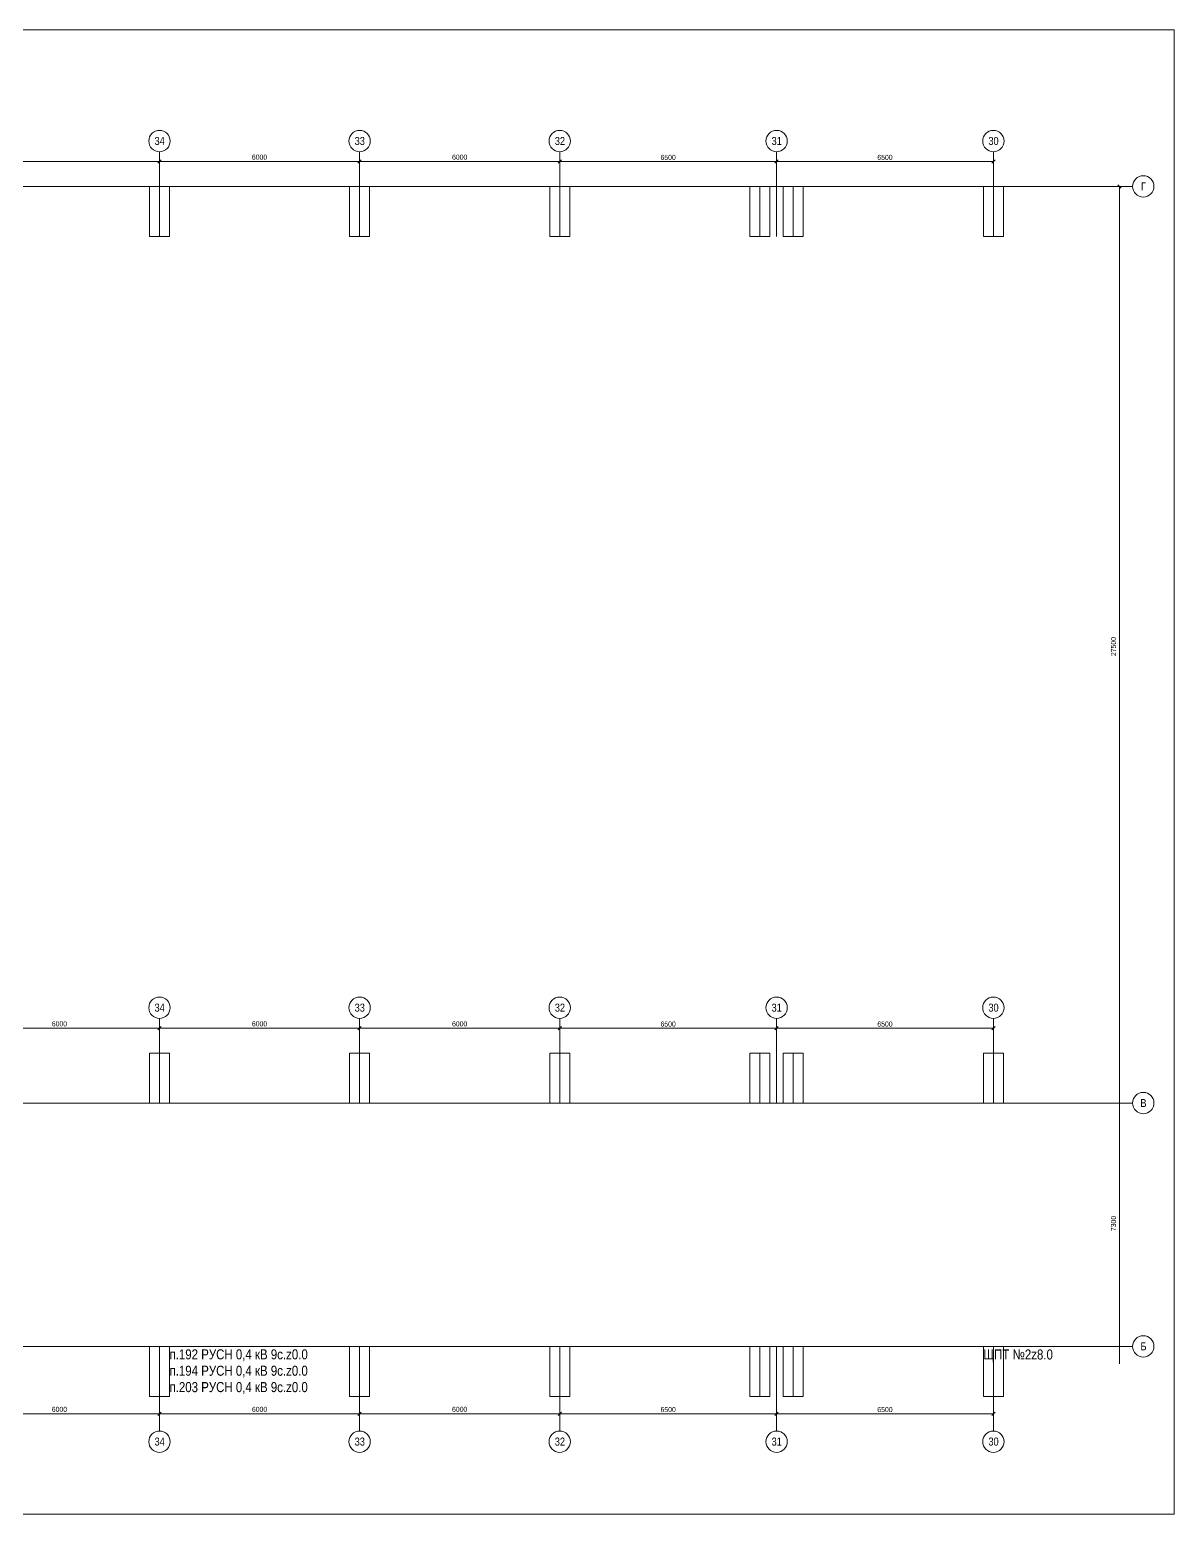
# Model space of a CAD drawing. Header units: millimetres. Extents: x 592 to 86706, y -44989 to -450.
# Drawn here: x 52391 to 86706, y -44989 to -450 of the extents above; entities that cross this region are included whole.
import ezdxf

# ---------------------------------------------------------------- set-up
doc = ezdxf.new("R2010")
doc.units = ezdxf.units.MM
doc.header["$MEASUREMENT"] = 0
doc.linetypes.add('осеваяX2', pattern=[4, 2.5, -0.5, 0.5, -0.5])
doc.layers.add('plan_params_racks', color=7, linetype='Continuous')
doc.layers.add('plan_static#1', color=7, linetype='Continuous')
doc.styles.add('СГЕНЕРИР_СТИЛЬ_1', font='')
doc.styles.get('СГЕНЕРИР_СТИЛЬ_1').set_extended_font_data('Arial Narrow')

msp = doc.modelspace()

# ---------------------------------------------------------------- linework, layer by layer
at = {"layer": 'plan_static#1', "color": 7, "linetype": 'Continuous', "lineweight": 15, "ltscale": 100}
for p, q in [((56282, -4405), (50282, -4405)), ((56282, -4608), (56282, -4355)), ((62282, -4405), (56282, -4405)), ((68282, -4405), (62282, -4405)), ((74782, -4405), (68282, -4405)), ((81282, -4405), (74782, -4405)), ((1982, -5151), (84228, -5151)), ((84850, -5151), (85118, -5151)), ((85068, -32651), (85068, -5151)), ((67982, -6500), (67982, -6350)), ((80982, -6500), (80982, -6350)), ((56282, -30405), (50282, -30405)), ((56282, -30608), (56282, -30355)), ((62282, -30405), (56282, -30405)), ((68282, -30405), (62282, -30405)), ((74782, -30405), (68282, -30405)), ((81282, -30405), (74782, -30405)), ((67982, -32500), (67982, -32350)), ((80982, -32500), (80982, -32350)), ((16982, -32651), (85068, -32651)), ((85068, -32651), (85068, -40478)), ((67982, -41300), (67982, -41150)), ((56282, -41971), (50282, -41971)), ((56282, -42174), (56282, -41921)), ((62282, -41971), (56282, -41971)), ((68282, -41971), (62282, -41971)), ((74782, -41971), (68282, -41971)), ((81282, -41971), (74782, -41971))]:
    msp.add_line(p, q, dxfattribs=at)
at = {"layer": 'plan_static#1', "color": 7, "linetype": 'осеваяX2', "lineweight": 15}
for p, q in [((56282, -6651), (56282, -4112)), ((62282, -6651), (62282, -4112)), ((68282, -6651), (68282, -4112)), ((74782, -6651), (74782, -4112)), ((81282, -6651), (81282, -4112)), ((74282, -6651), (74282, -5151)), ((75282, -6651), (75282, -5151)), ((84228, -5151), (85457, -5151)), ((56282, -32651), (56282, -30112)), ((62282, -32651), (62282, -30112)), ((68282, -32651), (68282, -30112)), ((74782, -32651), (74782, -30112)), ((81282, -32651), (81282, -30112)), ((74282, -32651), (74282, -31151)), ((75282, -32651), (75282, -31151)), ((85068, -32651), (85457, -32651)), ((12482, -39951), (85457, -39951)), ((56282, -42490), (56282, -39951)), ((62282, -42490), (62282, -39951)), ((68282, -42490), (68282, -39951)), ((74282, -41451), (74282, -39951)), ((74782, -42490), (74782, -39951)), ((75282, -41451), (75282, -39951)), ((81282, -41451), (81282, -39951)), ((81282, -42490), (81282, -39951))]:
    msp.add_line(p, q, dxfattribs=at)
at = {"layer": 'plan_static#1', "color": 7, "linetype": 'Continuous', "lineweight": 15, "ltscale": 100}
for points in [[(592, -44989), (86706, -44989), (86706, -450), (592, -450)], [(55982, -6651), (56582, -6651), (56582, -5151), (55982, -5151)], [(61982, -6651), (62582, -6651), (62582, -5151), (61982, -5151)], [(67982, -6651), (68582, -6651), (68582, -5151), (67982, -5151)], [(73982, -6651), (74582, -6651), (74582, -5151), (73982, -5151)], [(74982, -6651), (75582, -6651), (75582, -5151), (74982, -5151)], [(80982, -6651), (81582, -6651), (81582, -5151), (80982, -5151)], [(55982, -32651), (56582, -32651), (56582, -31151), (55982, -31151)], [(61982, -32651), (62582, -32651), (62582, -31151), (61982, -31151)], [(67982, -32651), (68582, -32651), (68582, -31151), (67982, -31151)], [(73982, -32651), (74582, -32651), (74582, -31151), (73982, -31151)], [(74982, -32651), (75582, -32651), (75582, -31151), (74982, -31151)], [(80982, -32651), (81582, -32651), (81582, -31151), (80982, -31151)], [(55982, -41451), (56582, -41451), (56582, -39951), (55982, -39951)], [(61982, -41451), (62582, -41451), (62582, -39951), (61982, -39951)], [(67982, -41451), (68582, -41451), (68582, -39951), (67982, -39951)], [(73982, -41451), (74582, -41451), (74582, -39951), (73982, -39951)], [(74982, -41451), (75582, -41451), (75582, -39951), (74982, -39951)], [(80982, -41451), (81582, -41451), (81582, -39951), (80982, -39951)]]:
    msp.add_lwpolyline(points, close=True, dxfattribs=at)
for points in [[(56332, -4355), (56232, -4455)], [(62232, -4455), (62332, -4355)], [(68232, -4455), (68332, -4355)], [(74732, -4455), (74832, -4355)], [(81232, -4455), (81332, -4355)], [(85118, -5201), (85018, -5101)], [(56332, -30355), (56232, -30455)], [(62232, -30455), (62332, -30355)], [(68232, -30455), (68332, -30355)], [(74732, -30455), (74832, -30355)], [(81232, -30455), (81332, -30355)], [(56332, -41921), (56232, -42021)], [(62232, -42021), (62332, -41921)], [(68232, -42021), (68332, -41921)], [(74732, -42021), (74832, -41921)], [(81232, -42021), (81332, -41921)]]:
    msp.add_lwpolyline(points, dxfattribs=at)
for centre in [(56282, -3792), (62282, -3792), (68282, -3792), (74782, -3792), (81282, -3792), (85777, -5151), (56282, -29792), (62282, -29792), (68282, -29792), (74782, -29792), (81282, -29792), (85777, -32651), (85777, -39951), (56282, -42810), (62282, -42810), (68282, -42810), (74782, -42810), (81282, -42810)]:
    msp.add_circle(centre, 320, dxfattribs=at)

# ---------------------------------------------------------------- texts
at = {"layer": 'plan_params_racks', "color": 7, "linetype": 'Continuous', "lineweight": 15, "insert": (56582, -40040), "char_height": 300, "attachment_point": 1, "line_spacing_factor": 0.982044, "style": 'СГЕНЕРИР_СТИЛЬ_1'}
msp.add_mtext('\\A1;{\\pql;\\fArial Narrow|b0|i0|c204|p34;п.192 РУСН 0,4 кВ \\fArial Narrow|b0|i0|c204|p34;9\\fArial Narrow|b0|i0|c204|p34;с.\\fArial Narrow|b0|i0|c204|p34;z0.0\\P\\pql;\\fArial Narrow|b0|i0|c204|p34;п.194 РУСН 0,4 кВ 9с.z0.0\\P\\pql;\\fArial Narrow|b0|i0|c204|p34;п.203 РУСН 0,4 кВ 9с.z0.0}', dxfattribs=at)
at = {"layer": 'plan_params_racks', "color": 7, "linetype": 'Continuous', "lineweight": 15, "insert": (80982, -40044), "char_height": 300, "attachment_point": 1, "style": 'СГЕНЕРИР_СТИЛЬ_1'}
msp.add_mtext('\\A1;{\\pql;\\fArial Narrow|b0|i0|c204|p34;ЩПТ\\fArial Narrow|b0|i0|c204|p34; \\fArial Narrow|b0|i0|c204|p34;№2z8\\fArial Narrow|b0|i0|c204|p34;.0}', dxfattribs=at)
at = {"layer": 'plan_static#1', "color": 7, "linetype": 'Continuous', "lineweight": 15, "attachment_point": 5, "style": 'СГЕНЕРИР_СТИЛЬ_1'}
for s, insert, char_height in [('\\A1;{\\pqc;\\fArial Narrow|b0|i0|c204|p34;34}', (56287, -3790), 240), ('\\A1;{\\pqc;\\fArial Narrow|b0|i0|c204|p34;33}', (62287, -3790), 240), ('\\A1;{\\pqc;\\fArial Narrow|b0|i0|c204|p34;32}', (68287, -3790), 240), ('\\A1;{\\pqc;\\fArial Narrow|b0|i0|c204|p34;31}', (74787, -3790), 240), ('\\A1;{\\pqc;\\fArial Narrow|b0|i0|c204|p34;3\\fArial Narrow|b0|i0|c204|p34;0}', (81287, -3790), 240), ('\\A1;{\\pqc;\\fArial Narrow|b0|i0|c204|p34;6000}', (59282, -4275), 150), ('\\A1;{\\pqc;\\fArial Narrow|b0|i0|c204|p34;6000}', (65282, -4275), 150), ('\\A1;{\\pqc;\\fArial Narrow|b0|i0|c204|p34;6\\fArial Narrow|b0|i0|c204|p34;5\\fArial Narrow|b0|i0|c204|p34;00}', (71532, -4282), 150), ('\\A1;{\\pqc;\\fArial Narrow|b0|i0|c204|p34;6\\fArial Narrow|b0|i0|c204|p34;5\\fArial Narrow|b0|i0|c204|p34;00}', (78032, -4282), 150), ('\\A1;{\\pqc;\\fArial Narrow|b0|i0|c204|p34;Г}', (85781, -5150), 240), ('\\A1;{\\pqc;\\fArial Narrow|b0|i0|c204|p34;34}', (56287, -29790), 240), ('\\A1;{\\pqc;\\fArial Narrow|b0|i0|c204|p34;33}', (62287, -29790), 240), ('\\A1;{\\pqc;\\fArial Narrow|b0|i0|c204|p34;32}', (68287, -29790), 240), ('\\A1;{\\pqc;\\fArial Narrow|b0|i0|c204|p34;31}', (74787, -29790), 240), ('\\A1;{\\pqc;\\fArial Narrow|b0|i0|c204|p34;3\\fArial Narrow|b0|i0|c204|p34;0}', (81287, -29790), 240), ('\\A1;{\\pqc;\\fArial Narrow|b0|i0|c204|p34;6000}', (53282, -30275), 150), ('\\A1;{\\pqc;\\fArial Narrow|b0|i0|c204|p34;6000}', (59282, -30275), 150), ('\\A1;{\\pqc;\\fArial Narrow|b0|i0|c204|p34;6000}', (65282, -30275), 150), ('\\A1;{\\pqc;\\fArial Narrow|b0|i0|c204|p34;6\\fArial Narrow|b0|i0|c204|p34;5\\fArial Narrow|b0|i0|c204|p34;00}', (71532, -30282), 150), ('\\A1;{\\pqc;\\fArial Narrow|b0|i0|c204|p34;6\\fArial Narrow|b0|i0|c204|p34;5\\fArial Narrow|b0|i0|c204|p34;00}', (78032, -30282), 150), ('\\A1;{\\pqc;\\fArial Narrow|b0|i0|c204|p34;В}', (85781, -32650), 240), ('\\A1;{\\pqc;\\fArial Narrow|b0|i0|c204|p34;Б}', (85781, -39950), 240), ('\\A1;{\\pqc;\\fArial Narrow|b0|i0|c204|p34;6000}', (53282, -41841), 150), ('\\A1;{\\pqc;\\fArial Narrow|b0|i0|c204|p34;6000}', (59282, -41841), 150), ('\\A1;{\\pqc;\\fArial Narrow|b0|i0|c204|p34;6000}', (65282, -41841), 150), ('\\A1;{\\pqc;\\fArial Narrow|b0|i0|c204|p34;6\\fArial Narrow|b0|i0|c204|p34;5\\fArial Narrow|b0|i0|c204|p34;00}', (71532, -41847), 150), ('\\A1;{\\pqc;\\fArial Narrow|b0|i0|c204|p34;6\\fArial Narrow|b0|i0|c204|p34;5\\fArial Narrow|b0|i0|c204|p34;00}', (78032, -41847), 150), ('\\A1;{\\pqc;\\fArial Narrow|b0|i0|c204|p34;34}', (56287, -42809), 240), ('\\A1;{\\pqc;\\fArial Narrow|b0|i0|c204|p34;33}', (62287, -42809), 240), ('\\A1;{\\pqc;\\fArial Narrow|b0|i0|c204|p34;32}', (68287, -42809), 240), ('\\A1;{\\pqc;\\fArial Narrow|b0|i0|c204|p34;31}', (74787, -42809), 240), ('\\A1;{\\pqc;\\fArial Narrow|b0|i0|c204|p34;3\\fArial Narrow|b0|i0|c204|p34;0}', (81287, -42809), 240)]:
    msp.add_mtext(s, dxfattribs=dict(at, insert=insert, char_height=char_height))
at = {"layer": 'plan_static#1', "color": 7, "linetype": 'Continuous', "lineweight": 15, "char_height": 150, "attachment_point": 5, "rotation": 90, "style": 'СГЕНЕРИР_СТИЛЬ_1'}
for s, insert in [('\\A1;{\\pqc;\\fArial Narrow|b0|i0|c204|p34;27500}', (84884, -18957)), ('\\A1;{\\pqc;\\fArial Narrow|b0|i0|c204|p34;7300}', (84884, -36264))]:
    msp.add_mtext(s, dxfattribs=dict(at, insert=insert))

doc.saveas('drawing.dxf')
